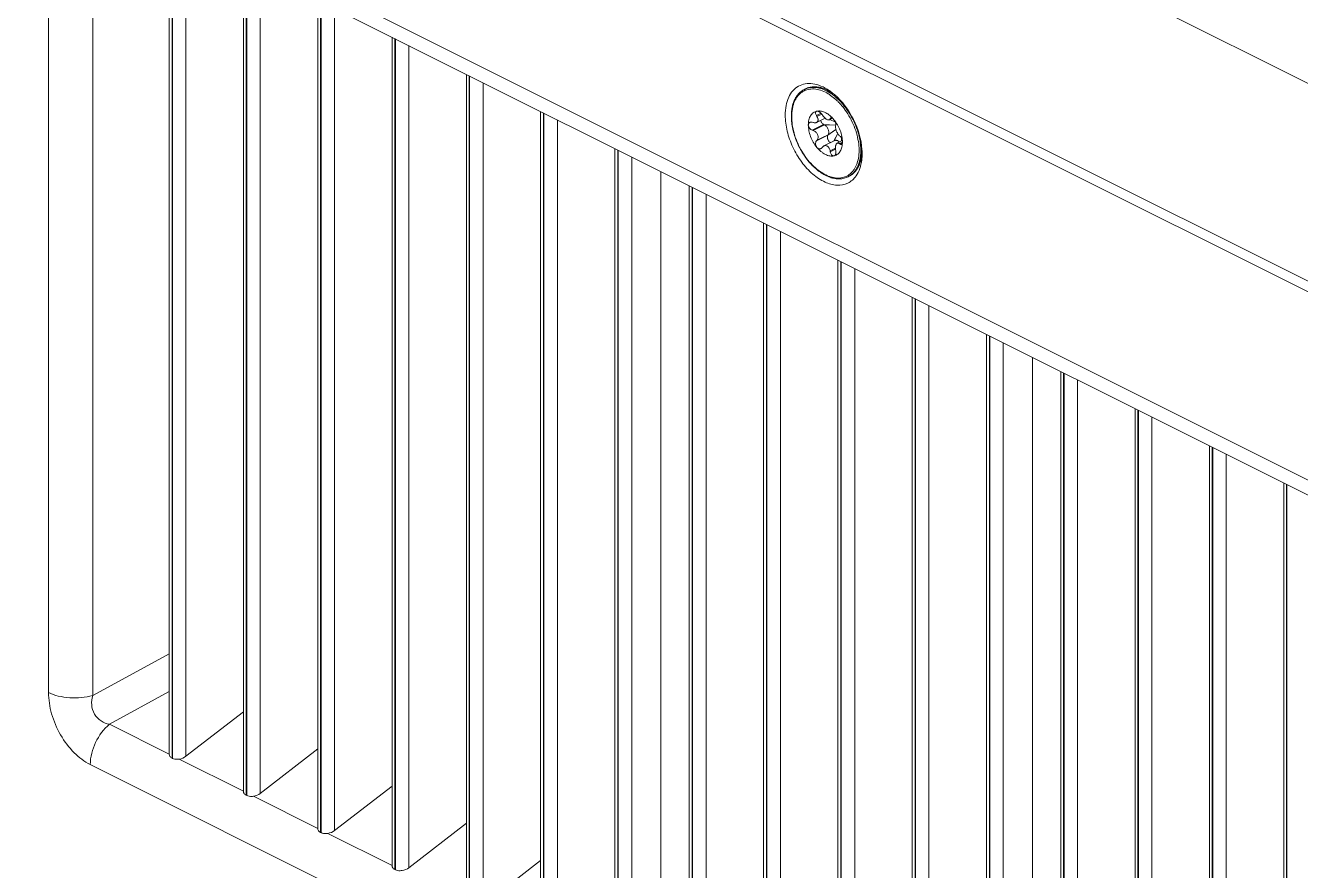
# Model space of a CAD drawing. Header units: millimetres. Extents: x 0 to 2524, y 0 to 1785.
# Drawn here: x 1384.8 to 1468.3, y 692.8 to 748.2 of the extents above; entities that cross this region are included whole.
import ezdxf

# ---------------------------------------------------------------- set-up
doc = ezdxf.new("R2010")
doc.units = ezdxf.units.MM
doc.header["$LTSCALE"] = 0.1
doc.layers.get('0').update_dxf_attribs({"lineweight": 13})

msp = doc.modelspace()

# ---------------------------------------------------------------- linework, layer by layer
for p, q in [((1146.513, 905.511), (1517.313, 720.111)), ((1171.501, 880.058), (1495.073, 718.272)), ((1495.073, 717.579), (1379.107, 775.562)), ((1389.072, 758.256), (1485.108, 710.239)), ((1389.696, 756.958), (1485.731, 708.941)), ((1386.34, 704.475), (1386.34, 756.276)), ((1389.237, 704.285), (1389.237, 756.086)), ((1394.235, 754.689), (1394.235, 700.455)), ((1394.423, 754.595), (1394.423, 700.179)), ((1394.452, 700.164), (1394.452, 754.58)), ((1395.337, 700.303), (1395.337, 754.138)), ((1399.1, 752.256), (1399.1, 698.023)), ((1399.288, 752.162), (1399.288, 697.747)), ((1399.317, 697.732), (1399.317, 752.148)), ((1400.202, 697.871), (1400.202, 751.705)), ((1403.965, 749.824), (1403.965, 695.59)), ((1404.153, 749.73), (1404.153, 695.314)), ((1404.182, 695.3), (1404.182, 749.715)), ((1405.067, 695.438), (1405.067, 749.273)), ((1408.83, 747.391), (1408.83, 693.158)), ((1409.017, 747.298), (1409.017, 692.882)), ((1409.047, 692.867), (1409.047, 747.283)), ((1409.931, 693.006), (1409.931, 746.841)), ((1413.695, 744.959), (1413.695, 690.725)), ((1413.882, 744.865), (1413.882, 690.449)), ((1413.911, 690.435), (1413.911, 744.851)), ((1414.796, 690.574), (1414.796, 744.408)), ((1435.829, 743.975), (1435.89, 744.005)), ((1418.56, 742.526), (1418.56, 688.293)), ((1418.747, 742.433), (1418.747, 688.017)), ((1418.776, 688.002), (1418.776, 742.418)), ((1436.614, 742.256), (1436.922, 742.41)), ((1436.65, 742.199), (1436.614, 742.256)), ((1436.644, 742.548), (1436.617, 742.539)), ((1436.964, 742.356), (1436.65, 742.199)), ((1436.982, 742.332), (1437.017, 742.276)), ((1419.661, 688.141), (1419.661, 741.976)), ((1436.346, 741.82), (1436.405, 741.802)), ((1436.346, 741.301), (1437.09, 741.673)), ((1436.405, 741.283), (1436.346, 741.301)), ((1436.405, 741.283), (1437.138, 741.649)), ((1437.181, 742.089), (1436.622, 741.81)), ((1437.89, 741.638), (1437.09, 741.673)), ((1437.09, 741.673), (1437.138, 741.649)), ((1437.887, 741.631), (1437.138, 741.649)), ((1437.892, 741.347), (1437.359, 740.968)), ((1437.889, 741.355), (1437.383, 741.007)), ((1437.464, 741.98), (1437.663, 742.079)), ((1437.497, 741.996), (1437.86, 741.822)), ((1437.507, 742.031), (1437.634, 742.094)), ((1437.507, 742.031), (1437.519, 742.063)), ((1437.519, 742.063), (1437.601, 742.104)), ((1437.887, 741.62), (1437.875, 741.587)), ((1436.614, 740.596), (1437.359, 740.968)), ((1436.614, 740.596), (1436.65, 740.641)), ((1436.65, 740.641), (1437.383, 741.007)), ((1437.107, 740.271), (1437.816, 740.626)), ((1437.383, 741.007), (1437.359, 740.968)), ((1438.007, 741.083), (1437.764, 740.599)), ((1438.008, 741.081), (1437.769, 740.602)), ((1438.309, 740.621), (1437.979, 740.456)), ((1438.12, 740.945), (1438.156, 740.915)), ((1438.32, 740.526), (1438.12, 740.425)), ((1438.156, 740.396), (1438.316, 740.476)), ((1438.253, 740.782), (1438.248, 740.59)), ((1438.269, 740.751), (1438.267, 740.6)), ((1423.425, 740.094), (1423.425, 685.861)), ((1423.612, 740), (1423.612, 685.584)), ((1423.641, 685.57), (1423.641, 739.986)), ((1437.017, 740.197), (1436.982, 740.152)), ((1437.507, 739.952), (1437.864, 740.131)), ((1437.519, 739.884), (1437.507, 739.952)), ((1437.519, 739.884), (1437.872, 740.06)), ((1437.762, 739.62), (1437.79, 739.63)), ((1437.793, 739.627), (1437.792, 739.627)), ((1437.875, 740.028), (1437.887, 739.96)), ((1438.156, 740.396), (1438.12, 740.425)), ((1424.526, 685.709), (1424.526, 739.543)), ((1426.436, 687.184), (1426.436, 738.588)), ((1438.691, 738.25), (1438.752, 738.281)), ((1428.29, 737.662), (1428.29, 683.428)), ((1428.477, 737.568), (1428.477, 683.152)), ((1428.506, 683.137), (1428.506, 737.553)), ((1429.391, 683.276), (1429.391, 737.111)), ((1433.154, 735.229), (1433.154, 680.996)), ((1433.342, 735.135), (1433.342, 680.719)), ((1433.371, 680.705), (1433.371, 735.121)), ((1434.256, 680.844), (1434.256, 734.678)), ((1438.019, 732.797), (1438.019, 678.563)), ((1438.207, 732.703), (1438.207, 678.287)), ((1438.236, 678.272), (1438.236, 732.688)), ((1439.121, 678.411), (1439.121, 732.246)), ((1442.884, 730.364), (1442.884, 676.131)), ((1443.072, 730.27), (1443.072, 675.854)), ((1443.101, 675.84), (1443.101, 730.256)), ((1443.986, 675.979), (1443.986, 729.813)), ((1447.749, 727.932), (1447.749, 673.698)), ((1447.937, 727.838), (1447.937, 673.422)), ((1447.966, 673.407), (1447.966, 727.823)), ((1448.851, 673.546), (1448.851, 727.381)), ((1450.76, 675.022), (1450.76, 726.426)), ((1452.614, 725.499), (1452.614, 671.266)), ((1452.801, 725.406), (1452.801, 670.99)), ((1452.831, 670.975), (1452.831, 725.391)), ((1453.716, 671.114), (1453.716, 724.949)), ((1457.479, 723.067), (1457.479, 668.833)), ((1457.666, 722.973), (1457.666, 668.557)), ((1457.695, 668.543), (1457.695, 722.959)), ((1458.58, 668.682), (1458.58, 722.516)), ((1462.344, 720.634), (1462.344, 666.401)), ((1462.531, 720.541), (1462.531, 666.125)), ((1462.56, 666.11), (1462.56, 720.526)), ((1463.445, 666.249), (1463.445, 720.084)), ((1467.209, 718.202), (1467.209, 663.969)), ((1467.396, 718.108), (1467.396, 663.692)), ((1467.425, 663.678), (1467.425, 718.094)), ((1394.235, 707.021), (1389.237, 704.285)), ((1394.235, 704.538), (1390.33, 702.4)), ((1399.1, 703.211), (1395.337, 700.303)), ((1390.33, 702.4), (1394.235, 700.447)), ((1394.235, 700.447), (1394.235, 700.455)), ((1403.965, 700.779), (1400.202, 697.871)), ((1485.108, 651.746), (1389.072, 699.763)), ((1394.452, 700.164), (1394.423, 700.179)), ((1394.892, 700.119), (1399.1, 698.015)), ((1399.1, 698.015), (1399.1, 698.023)), ((1408.83, 698.346), (1405.067, 695.438)), ((1399.317, 697.732), (1399.288, 697.747)), ((1399.757, 697.686), (1403.965, 695.582)), ((1403.965, 695.582), (1403.965, 695.59)), ((1413.695, 695.914), (1409.931, 693.006)), ((1404.182, 695.3), (1404.153, 695.314)), ((1404.622, 695.254), (1408.83, 693.15)), ((1408.83, 693.15), (1408.83, 693.158)), ((1409.047, 692.867), (1409.017, 692.882)), ((1418.56, 693.481), (1414.796, 690.574))]:
    msp.add_line(p, q)
for centre, radius, start, end in [((1436.366, 742.9), 1.202, 113.29596, 116.56621), ((1435.415, 740.895), 3.629, 53.10206, 55.91688), ((1435.277, 740.71), 3.859, 51.55716, 53.11529), ((1435.152, 740.553), 4.06, 49.31615, 51.55176), ((1435.304, 740.44), 3.862, 46.173, 48.06536), ((1435.147, 740.278), 4.088, 43.38168, 46.15472), ((1435.065, 740.2), 4.201, 43.11522, 43.38843), ((1435.005, 740.144), 4.283, 41.65421, 43.11028), ((1434.75, 739.926), 4.618, 35.71188, 41.57941), ((1434.744, 739.925), 4.736, 35.7147, 41.58143), ((1438.374, 742.216), 3.4, 180.00056, 180.48613), ((1436.067, 740.587), 2.2, 39.61526, 43.02983), ((1437.636, 740.229), 0.622, 281.69703, 284.52359), ((1435.575, 739.762), 4.032, 1.4294, 3.78191), ((1435.798, 739.769), 3.809, 0.00524, 1.421), ((1438.153, 739.326), 1.203, 296.56819, 299.82335), ((1438.211, 739.363), 1.21, 296.57687, 307.86767), ((1438.096, 739.489), 1.381, 317.68419, 320.55378)]:
    msp.add_arc(centre, radius, start, end)
for centre in [(1394.904, 700.546), (1399.769, 698.113), (1404.634, 695.681), (1409.499, 693.248)]:
    msp.add_ellipse(centre, major_axis=(0.63, 0.179), ratio=0.634557, start_param=-1.768072, end_param=-1.007079)
for points, knots in [([(1434.573, 742.286), (1434.573, 742.496), (1434.606, 742.896), (1434.77, 743.445), (1435.046, 743.891), (1435.304, 744.105), (1435.441, 744.182)], [0, 0, 0, 0, 0.28868, 0.548854, 0.782798, 1, 1, 1, 1]), ([(1434.974, 742.216), (1434.974, 742.411), (1434.998, 742.699), (1435.092, 743.061), (1435.188, 743.303), (1435.311, 743.519), (1435.459, 743.706), (1435.632, 743.861), (1435.761, 743.941), (1435.829, 743.975)], [0, 0, 0, 0, 0.285392, 0.417936, 0.543856, 0.663798, 0.778818, 0.890321, 1, 1, 1, 1]), ([(1437.203, 743.786), (1437.066, 743.855), (1436.791, 743.962), (1436.432, 744.013), (1436.164, 743.992), (1435.977, 743.949), (1435.801, 743.877), (1435.639, 743.778), (1435.493, 743.653), (1435.363, 743.503), (1435.252, 743.33), (1435.16, 743.136), (1435.087, 742.922), (1435.016, 742.606), (1434.997, 742.357), (1434.997, 742.187)], [0, 0, 0, 0, 0.134718, 0.256832, 0.314289, 0.370104, 0.425075, 0.480068, 0.535949, 0.593509, 0.653412, 0.716168, 0.782107, 0.851412, 1, 1, 1, 1]), ([(1435.441, 744.182), (1435.578, 744.258), (1435.889, 744.366), (1436.402, 744.362), (1436.938, 744.205), (1437.279, 744.014), (1437.448, 743.9)], [0, 0, 0, 0, 0.220157, 0.453848, 0.71227, 1, 1, 1, 1]), ([(1435.89, 744.005), (1435.98, 744.05), (1436.175, 744.12), (1436.489, 744.153), (1436.819, 744.118), (1437.036, 744.052), (1437.145, 744.011)], [0, 0, 0, 0, 0.23416, 0.475216, 0.729085, 1, 1, 1, 1]), ([(1437.321, 743.914), (1437.198, 743.976), (1436.951, 744.076), (1436.629, 744.137), (1436.384, 744.138), (1436.21, 744.117), (1436.044, 744.074), (1435.94, 744.03), (1435.89, 744.005)], [0, 0, 0, 0, 0.278944, 0.534783, 0.655555, 0.772578, 0.886969, 1, 1, 1, 1]), ([(1437.26, 743.884), (1437.142, 743.943), (1436.907, 744.039), (1436.547, 744.112), (1436.257, 744.106), (1436.041, 744.061), (1435.94, 744.025), (1435.891, 744.004)], [0, 0, 0, 0, 0.278209, 0.534456, 0.772603, 0.887165, 1, 1, 1, 1]), ([(1437.614, 743.673), (1437.585, 743.693), (1437.47, 743.769), (1437.351, 743.838), (1437.26, 743.884)], [0, 0, 0, 0, 0.25686, 1, 1, 1, 1]), ([(1437.675, 743.703), (1437.646, 743.723), (1437.532, 743.8), (1437.412, 743.869), (1437.321, 743.914)], [0, 0, 0, 0, 0.25686, 1, 1, 1, 1]), ([(1437.885, 743.313), (1437.778, 743.409), (1437.561, 743.582), (1437.323, 743.726), (1437.203, 743.786)], [0, 0, 0, 0, 0.516834, 1, 1, 1, 1]), ([(1437.959, 743.399), (1437.931, 743.424), (1437.82, 743.52), (1437.704, 743.61), (1437.614, 743.673)], [0, 0, 0, 0, 0.255737, 1, 1, 1, 1]), ([(1437.799, 743.632), (1438.317, 743.186), (1439.146, 742.054), (1439.554, 740.71), (1439.599, 740.028)], [0, 0, 0, 0, 0.499998, 1, 1, 1, 1]), ([(1438.287, 743.068), (1438.261, 743.098), (1438.156, 743.212), (1438.045, 743.321), (1437.959, 743.399)], [0, 0, 0, 0, 0.254414, 1, 1, 1, 1]), ([(1439.208, 738.302), (1439.07, 738.109), (1438.698, 737.775), (1437.93, 737.641), (1437.116, 737.88), (1436.324, 738.42), (1435.612, 739.208), (1435.043, 740.169), (1434.671, 741.213), (1434.573, 741.938), (1434.573, 742.286)], [0, 0, 0, 0, 0.093914, 0.18813, 0.295826, 0.421919, 0.563565, 0.713337, 0.861833, 1, 1, 1, 1]), ([(1438.691, 738.25), (1438.606, 738.208), (1438.423, 738.141), (1438.128, 738.104), (1437.819, 738.128), (1437.502, 738.211), (1437.182, 738.351), (1436.866, 738.544), (1436.557, 738.785), (1436.263, 739.071), (1435.988, 739.396), (1435.737, 739.754), (1435.515, 740.138), (1435.327, 740.54), (1435.175, 740.953), (1435.063, 741.369), (1434.993, 741.781), (1434.975, 742.053), (1434.974, 742.187)], [0, 0, 0, 0, 0.046162, 0.093539, 0.14319, 0.195908, 0.252154, 0.312065, 0.375489, 0.442037, 0.511131, 0.58206, 0.65402, 0.726157, 0.797611, 0.867553, 0.935227, 1, 1, 1, 1]), ([(1434.997, 742.187), (1434.997, 742.013), (1435.025, 741.655), (1435.14, 741.117), (1435.324, 740.578), (1435.573, 740.056), (1435.877, 739.569), (1436.226, 739.133), (1436.608, 738.764), (1437.011, 738.473), (1437.362, 738.3), (1437.64, 738.213), (1437.84, 738.175), (1438.035, 738.161), (1438.223, 738.174), (1438.402, 738.212), (1438.571, 738.275), (1438.728, 738.363), (1438.871, 738.476), (1438.999, 738.61), (1439.112, 738.767), (1439.207, 738.943), (1439.314, 739.209), (1439.362, 739.424), (1439.382, 739.573)], [0, 0, 0, 0, 0.068636, 0.141294, 0.216628, 0.293067, 0.36896, 0.442698, 0.512838, 0.578246, 0.638256, 0.666243, 0.692947, 0.718503, 0.743108, 0.767017, 0.790534, 0.813988, 0.837717, 0.862037, 0.887221, 0.913488, 0.940997, 1, 1, 1, 1]), ([(1436.086, 741.643), (1436.086, 741.755), (1436.102, 741.92), (1436.166, 742.122), (1436.231, 742.252), (1436.312, 742.362), (1436.41, 742.45), (1436.521, 742.514), (1436.603, 742.54), (1436.644, 742.548)], [0, 0, 0, 0, 0.292489, 0.425478, 0.549994, 0.667323, 0.77954, 0.889431, 1, 1, 1, 1]), ([(1436.617, 742.539), (1436.608, 742.534), (1436.591, 742.522), (1436.571, 742.496), (1436.56, 742.464), (1436.555, 742.412), (1436.57, 742.339), (1436.597, 742.284), (1436.614, 742.256)], [0, 0, 0, 0, 0.097885, 0.196945, 0.302948, 0.419624, 0.688587, 1, 1, 1, 1]), ([(1436.622, 741.81), (1436.637, 741.817), (1436.664, 741.835), (1436.696, 741.873), (1436.716, 741.918), (1436.724, 741.97), (1436.721, 742.025), (1436.702, 742.105), (1436.673, 742.163), (1436.65, 742.199)], [0, 0, 0, 0, 0.11066, 0.218773, 0.328694, 0.444664, 0.569516, 0.704271, 1, 1, 1, 1]), ([(1436.644, 742.548), (1436.684, 742.557), (1436.766, 742.566), (1436.893, 742.557), (1437.025, 742.527), (1437.208, 742.458), (1437.436, 742.319), (1437.597, 742.172), (1437.675, 742.088)], [0, 0, 0, 0, 0.102583, 0.210144, 0.32398, 0.444974, 0.708853, 1, 1, 1, 1]), ([(1436.982, 742.332), (1436.961, 742.366), (1436.912, 742.427), (1436.839, 742.49), (1436.775, 742.526), (1436.717, 742.549), (1436.672, 742.554), (1436.644, 742.548)], [0, 0, 0, 0, 0.280746, 0.557076, 0.685088, 0.802432, 1, 1, 1, 1]), ([(1437.181, 742.088), (1437.149, 742.115), (1437.09, 742.174), (1437.039, 742.24), (1437.017, 742.276)], [0, 0, 0, 0, 0.500571, 1, 1, 1, 1]), ([(1439.382, 740.417), (1439.359, 740.608), (1439.283, 740.995), (1439.094, 741.563), (1438.835, 742.112), (1438.618, 742.457), (1438.5, 742.622)], [0, 0, 0, 0, 0.24093, 0.491799, 0.746855, 1, 1, 1, 1]), ([(1439.495, 740.429), (1439.471, 740.625), (1439.393, 741.021), (1439.199, 741.604), (1438.933, 742.167), (1438.711, 742.521), (1438.59, 742.689)], [0, 0, 0, 0, 0.240938, 0.491809, 0.746861, 1, 1, 1, 1]), ([(1436.18, 741.813), (1436.166, 741.806), (1436.139, 741.787), (1436.108, 741.747), (1436.09, 741.697), (1436.086, 741.661), (1436.086, 741.643)], [0, 0, 0, 0, 0.236599, 0.476208, 0.728722, 1, 1, 1, 1]), ([(1436.644, 740.178), (1436.558, 740.283), (1436.403, 740.508), (1436.227, 740.877), (1436.115, 741.258), (1436.086, 741.518), (1436.086, 741.643)], [0, 0, 0, 0, 0.254359, 0.512919, 0.764766, 1, 1, 1, 1]), ([(1436.086, 741.643), (1436.086, 741.606), (1436.101, 741.531), (1436.158, 741.429), (1436.241, 741.347), (1436.31, 741.311), (1436.346, 741.301)], [0, 0, 0, 0, 0.239462, 0.49734, 0.756045, 1, 1, 1, 1]), ([(1436.346, 741.82), (1436.317, 741.829), (1436.273, 741.836), (1436.217, 741.828), (1436.192, 741.819), (1436.18, 741.813)], [0, 0, 0, 0, 0.525273, 0.767904, 1, 1, 1, 1]), ([(1436.405, 741.802), (1436.424, 741.796), (1436.463, 741.788), (1436.52, 741.784), (1436.574, 741.791), (1436.607, 741.803), (1436.622, 741.81)], [0, 0, 0, 0, 0.273271, 0.531241, 0.772973, 1, 1, 1, 1]), ([(1437.09, 741.673), (1437.067, 741.684), (1437.022, 741.717), (1436.965, 741.781), (1436.919, 741.858), (1436.898, 741.916), (1436.89, 741.945)], [0, 0, 0, 0, 0.224639, 0.474754, 0.738214, 1, 1, 1, 1]), ([(1437.383, 741.007), (1437.396, 741.028), (1437.415, 741.079), (1437.424, 741.164), (1437.413, 741.258), (1437.385, 741.355), (1437.34, 741.448), (1437.283, 741.532), (1437.215, 741.601), (1437.164, 741.636), (1437.138, 741.649)], [0, 0, 0, 0, 0.100163, 0.214155, 0.341032, 0.476829, 0.616268, 0.753439, 0.882721, 1, 1, 1, 1]), ([(1437.464, 741.98), (1437.457, 741.976), (1437.439, 741.971), (1437.41, 741.969), (1437.377, 741.975), (1437.326, 741.991), (1437.258, 742.027), (1437.207, 742.066), (1437.181, 742.088)], [0, 0, 0, 0, 0.081289, 0.172033, 0.275865, 0.394549, 0.674735, 1, 1, 1, 1]), ([(1437.507, 742.031), (1437.503, 742.02), (1437.492, 741.999), (1437.474, 741.985), (1437.464, 741.98)], [0, 0, 0, 0, 0.516987, 1, 1, 1, 1]), ([(1437.551, 742.101), (1437.544, 742.097), (1437.531, 742.087), (1437.522, 742.072), (1437.519, 742.063)], [0, 0, 0, 0, 0.479654, 1, 1, 1, 1]), ([(1437.663, 742.08), (1437.653, 742.086), (1437.633, 742.097), (1437.602, 742.107), (1437.575, 742.109), (1437.558, 742.105), (1437.551, 742.101)], [0, 0, 0, 0, 0.309007, 0.574685, 0.801106, 1, 1, 1, 1]), ([(1437.762, 741.99), (1437.747, 742.008), (1437.716, 742.041), (1437.681, 742.069), (1437.663, 742.08)], [0, 0, 0, 0, 0.531627, 1, 1, 1, 1]), ([(1437.887, 741.62), (1437.891, 741.63), (1437.895, 741.654), (1437.895, 741.694), (1437.888, 741.74), (1437.869, 741.808), (1437.83, 741.895), (1437.787, 741.96), (1437.762, 741.99)], [0, 0, 0, 0, 0.081914, 0.180348, 0.294769, 0.423159, 0.707611, 1, 1, 1, 1]), ([(1437.762, 741.99), (1437.848, 741.886), (1438.004, 741.66), (1438.18, 741.292), (1438.292, 740.91), (1438.32, 740.651), (1438.32, 740.526)], [0, 0, 0, 0, 0.254359, 0.512919, 0.764766, 1, 1, 1, 1]), ([(1438.12, 740.945), (1438.099, 740.962), (1438.06, 741.003), (1438.008, 741.078), (1437.959, 741.166), (1437.918, 741.261), (1437.887, 741.356), (1437.867, 741.445), (1437.861, 741.522), (1437.868, 741.568), (1437.875, 741.587)], [0, 0, 0, 0, 0.110696, 0.240625, 0.384178, 0.53292, 0.676665, 0.805968, 0.914467, 1, 1, 1, 1]), ([(1436.405, 741.283), (1436.468, 741.263), (1436.559, 741.209), (1436.649, 741.105), (1436.698, 741.011), (1436.724, 740.91), (1436.724, 740.81), (1436.7, 740.718), (1436.669, 740.664), (1436.65, 740.641)], [0, 0, 0, 0, 0.249375, 0.381505, 0.514159, 0.64429, 0.769426, 0.888065, 1, 1, 1, 1]), ([(1436.614, 740.596), (1436.593, 740.57), (1436.562, 740.503), (1436.553, 740.392), (1436.58, 740.278), (1436.62, 740.209), (1436.644, 740.178)], [0, 0, 0, 0, 0.226942, 0.475503, 0.738548, 1, 1, 1, 1]), ([(1437.542, 740.487), (1437.522, 740.497), (1437.484, 740.523), (1437.433, 740.575), (1437.39, 740.638), (1437.357, 740.707), (1437.336, 740.78), (1437.326, 740.868), (1437.338, 740.934), (1437.359, 740.968)], [0, 0, 0, 0, 0.117575, 0.247234, 0.384697, 0.524378, 0.660423, 0.787463, 1, 1, 1, 1]), ([(1438.32, 740.526), (1438.32, 740.416), (1438.305, 740.256), (1438.245, 740.059), (1438.184, 739.932), (1438.107, 739.822), (1438.016, 739.733), (1437.91, 739.666), (1437.833, 739.638), (1437.793, 739.627)], [0, 0, 0, 0, 0.292043, 0.425248, 0.550191, 0.667997, 0.780507, 0.890228, 1, 1, 1, 1]), ([(1437.94, 740.635), (1437.919, 740.64), (1437.886, 740.644), (1437.844, 740.637), (1437.825, 740.63), (1437.816, 740.625)], [0, 0, 0, 0, 0.520186, 0.762961, 1, 1, 1, 1]), ([(1438.113, 740.523), (1438.088, 740.55), (1438.035, 740.596), (1437.971, 740.627), (1437.94, 740.635)], [0, 0, 0, 0, 0.534828, 1, 1, 1, 1]), ([(1438.12, 740.425), (1438.108, 740.435), (1438.086, 740.451), (1438.049, 740.465), (1438.012, 740.468), (1437.989, 740.461), (1437.979, 740.456)], [0, 0, 0, 0, 0.288082, 0.541806, 0.772346, 1, 1, 1, 1]), ([(1438.31, 740.621), (1438.304, 740.651), (1438.288, 740.71), (1438.252, 740.792), (1438.208, 740.862), (1438.174, 740.9), (1438.156, 740.915)], [0, 0, 0, 0, 0.274561, 0.545123, 0.791997, 1, 1, 1, 1]), ([(1438.259, 740.372), (1438.269, 740.376), (1438.288, 740.393), (1438.307, 740.428), (1438.318, 740.474), (1438.32, 740.507), (1438.32, 740.526)], [0, 0, 0, 0, 0.190975, 0.416283, 0.686233, 1, 1, 1, 1]), ([(1438.32, 740.526), (1438.32, 740.533), (1438.319, 740.565), (1438.315, 740.597), (1438.31, 740.621)], [0, 0, 0, 0, 0.238011, 1, 1, 1, 1]), ([(1436.644, 740.178), (1436.662, 740.157), (1436.702, 740.119), (1436.773, 740.083), (1436.847, 740.074), (1436.894, 740.087), (1436.914, 740.097)], [0, 0, 0, 0, 0.278794, 0.535291, 0.771972, 1, 1, 1, 1]), ([(1437.762, 739.62), (1437.719, 739.611), (1437.628, 739.602), (1437.489, 739.614), (1437.344, 739.652), (1437.198, 739.714), (1437.053, 739.8), (1436.858, 739.946), (1436.726, 740.08), (1436.644, 740.178)], [0, 0, 0, 0, 0.100852, 0.207172, 0.320423, 0.441479, 0.570535, 0.707242, 1, 1, 1, 1]), ([(1436.914, 740.097), (1436.927, 740.103), (1436.952, 740.12), (1436.972, 740.141), (1436.982, 740.152)], [0, 0, 0, 0, 0.491084, 1, 1, 1, 1]), ([(1437.017, 740.197), (1437.03, 740.213), (1437.057, 740.241), (1437.09, 740.262), (1437.107, 740.271)], [0, 0, 0, 0, 0.51023, 1, 1, 1, 1]), ([(1437.107, 740.271), (1437.126, 740.28), (1437.168, 740.295), (1437.234, 740.296), (1437.3, 740.277), (1437.361, 740.238), (1437.413, 740.183), (1437.471, 740.09), (1437.497, 740.008), (1437.507, 739.952)], [0, 0, 0, 0, 0.109461, 0.218418, 0.33058, 0.449317, 0.576567, 0.712229, 1, 1, 1, 1]), ([(1437.519, 739.884), (1437.526, 739.845), (1437.548, 739.773), (1437.597, 739.695), (1437.646, 739.65), (1437.684, 739.627), (1437.723, 739.616), (1437.749, 739.617), (1437.762, 739.62)], [0, 0, 0, 0, 0.297992, 0.57064, 0.692364, 0.803082, 0.904393, 1, 1, 1, 1]), ([(1437.79, 739.63), (1437.801, 739.635), (1437.821, 739.649), (1437.846, 739.678), (1437.867, 739.715), (1437.888, 739.773), (1437.899, 739.856), (1437.893, 739.925), (1437.887, 739.96)], [0, 0, 0, 0, 0.096427, 0.2004, 0.313931, 0.437364, 0.708911, 1, 1, 1, 1]), ([(1437.979, 740.456), (1437.967, 740.45), (1437.945, 740.433), (1437.918, 740.397), (1437.895, 740.351), (1437.878, 740.296), (1437.867, 740.235), (1437.861, 740.144), (1437.867, 740.074), (1437.875, 740.028)], [0, 0, 0, 0, 0.083137, 0.178761, 0.289183, 0.4138, 0.55033, 0.6957, 1, 1, 1, 1]), ([(1438.156, 740.396), (1438.164, 740.389), (1438.181, 740.377), (1438.208, 740.366), (1438.235, 740.363), (1438.252, 740.368), (1438.259, 740.372)], [0, 0, 0, 0, 0.294551, 0.551982, 0.781276, 1, 1, 1, 1]), ([(1438.751, 738.283), (1438.812, 738.317), (1438.928, 738.399), (1439.083, 738.551), (1439.216, 738.732), (1439.368, 739.016), (1439.466, 739.344), (1439.514, 739.697), (1439.522, 739.885), (1439.522, 739.981)], [0, 0, 0, 0, 0.107509, 0.217606, 0.33198, 0.451961, 0.711547, 0.852303, 1, 1, 1, 1]), ([(1439.582, 739.638), (1439.562, 739.486), (1439.499, 739.196), (1439.351, 738.863), (1439.196, 738.639), (1439.064, 738.495), (1438.916, 738.374), (1438.808, 738.309), (1438.752, 738.281)], [0, 0, 0, 0, 0.278338, 0.534003, 0.654847, 0.77204, 0.886673, 1, 1, 1, 1]), ([(1439.162, 738.612), (1439.232, 738.696), (1439.355, 738.888), (1439.486, 739.218), (1439.565, 739.592), (1439.583, 739.855), (1439.584, 739.992)], [0, 0, 0, 0, 0.222615, 0.462293, 0.721342, 1, 1, 1, 1]), ([(1439.607, 739.769), (1439.607, 739.627), (1439.579, 739.118), (1439.422, 738.603), (1439.208, 738.302)], [0, 0, 0, 0, 0.278051, 1, 1, 1, 1]), ([(1439.409, 739.981), (1439.409, 740.017), (1439.407, 740.162), (1439.395, 740.308), (1439.382, 740.417)], [0, 0, 0, 0, 0.244432, 1, 1, 1, 1]), ([(1439.382, 739.573), (1439.387, 739.605), (1439.403, 739.741), (1439.409, 739.878), (1439.409, 739.981)], [0, 0, 0, 0, 0.24358, 1, 1, 1, 1]), ([(1439.522, 739.981), (1439.522, 740.018), (1439.52, 740.167), (1439.508, 740.316), (1439.495, 740.429)], [0, 0, 0, 0, 0.244425, 1, 1, 1, 1]), ([(1438.954, 738.408), (1438.968, 738.419), (1439.026, 738.466), (1439.079, 738.518), (1439.117, 738.56)], [0, 0, 0, 0, 0.247404, 1, 1, 1, 1]), ([(1386.34, 704.475), (1386.541, 704.375), (1386.998, 704.219), (1387.974, 704.078), (1388.75, 704.144), (1389.237, 704.285)], [0, 0, 0, 0, 0.228652, 0.48496, 1, 1, 1, 1]), ([(1389.072, 699.763), (1388.684, 699.958), (1387.936, 700.53), (1387.072, 701.682), (1386.493, 703.036), (1386.34, 704.008), (1386.34, 704.475)], [0, 0, 0, 0, 0.229422, 0.487941, 0.753171, 1, 1, 1, 1]), ([(1390.33, 702.4), (1390.136, 702.435), (1389.745, 702.578), (1389.3, 703.04), (1389.12, 703.663), (1389.178, 704.088), (1389.237, 704.285)], [0, 0, 0, 0, 0.239367, 0.491988, 0.749896, 1, 1, 1, 1]), ([(1389.072, 699.763), (1389.072, 700.257), (1389.343, 701.25), (1389.945, 702.081), (1390.33, 702.4)], [0, 0, 0, 0, 0.496927, 1, 1, 1, 1]), ([(1394.423, 700.179), (1394.369, 700.206), (1394.276, 700.279), (1394.237, 700.394), (1394.235, 700.447)], [0, 0, 0, 0, 0.526833, 1, 1, 1, 1]), ([(1394.892, 700.119), (1394.852, 700.113), (1394.705, 700.098), (1394.549, 700.116), (1394.452, 700.164)], [0, 0, 0, 0, 0.271294, 1, 1, 1, 1]), ([(1399.288, 697.747), (1399.234, 697.773), (1399.141, 697.847), (1399.102, 697.961), (1399.1, 698.015)], [0, 0, 0, 0, 0.526833, 1, 1, 1, 1]), ([(1399.757, 697.686), (1399.717, 697.68), (1399.57, 697.665), (1399.414, 697.684), (1399.317, 697.732)], [0, 0, 0, 0, 0.271294, 1, 1, 1, 1]), ([(1404.153, 695.314), (1404.099, 695.341), (1404.005, 695.414), (1403.967, 695.529), (1403.965, 695.582)], [0, 0, 0, 0, 0.526833, 1, 1, 1, 1]), ([(1404.622, 695.254), (1404.582, 695.248), (1404.435, 695.233), (1404.279, 695.251), (1404.182, 695.3)], [0, 0, 0, 0, 0.271294, 1, 1, 1, 1]), ([(1409.017, 692.882), (1408.964, 692.908), (1408.87, 692.982), (1408.832, 693.096), (1408.83, 693.15)], [0, 0, 0, 0, 0.526833, 1, 1, 1, 1]), ([(1409.487, 692.821), (1409.447, 692.815), (1409.3, 692.8), (1409.143, 692.819), (1409.047, 692.867)], [0, 0, 0, 0, 0.271294, 1, 1, 1, 1])]:
    msp.add_open_spline(points, degree=3, knots=knots)

doc.saveas('drawing.dxf')
